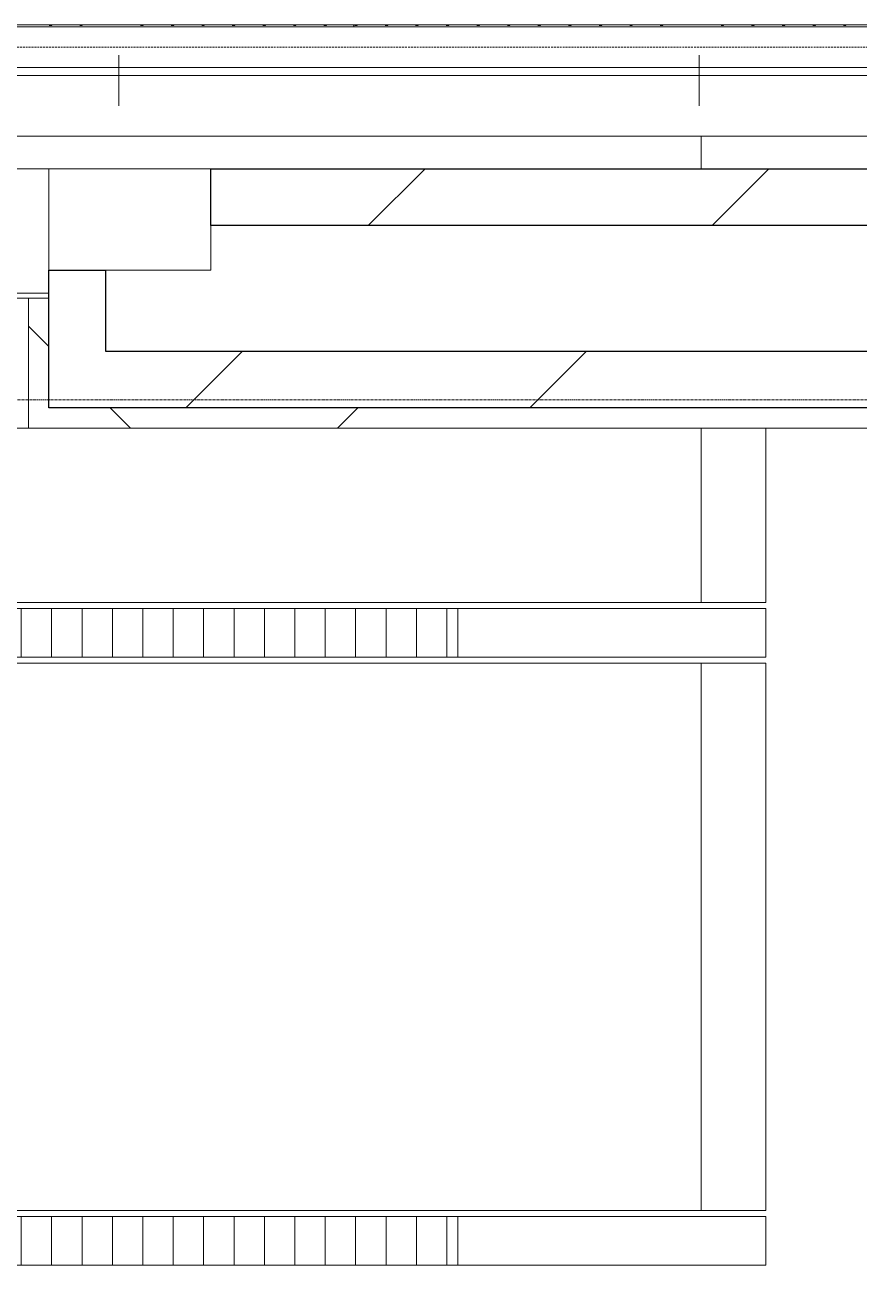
# Model space of a CAD drawing. Header units: millimetres. Extents: x 984 to 425800, y -34355 to 59419.
# Drawn here: x 388672 to 390731, y 34254 to 37314 of the extents above; entities that cross this region are included whole.
import ezdxf

# ---------------------------------------------------------------- set-up
doc = ezdxf.new("R2010")
doc.units = ezdxf.units.MM
doc.linetypes.add('DPA_Grid _ Level 100', pattern=[10, 5.5, -1.6, 1.3, -1.6])
doc.linetypes.add('DPA_Hidden 100', pattern=[7.2, 4.7, -2.5])
for name, color, linetype, lineweight in [('A-COLS-E', 1, 'Continuous', 9), ('A-DETL', 1, 'Continuous', 70), ('A-GENM', 1, 'Continuous', 9), ('A-GLAZ-CURT', 2, 'Continuous', 9), ('A-GLAZ-CWMG', 2, 'Continuous', 9), ('A-WALL', 5, 'Continuous', 9), ('A-WALL-FNSH', 2, 'Continuous', 9), ('A-WALL-PATT', 1, 'Continuous', 9), ('S-GRID', 251, 'Continuous', 9)]:
    doc.layers.add(name, color=color, linetype=linetype, lineweight=lineweight)
pattern_1 = [(45, (1017098.17, 0), (-424.26407, 424.26407), [])]
pattern_2 = [(45, (1017098.2, 0), (-1060.66, 1060.66), []), (135, (1017098.2, 0), (-1060.66, -1060.66), [])]

# ---------------------------------------------------------------- blocks, each defined once
blk = doc.blocks.new('DPA_CP_Entrance Louver Grill Vertical Z - Louver Grill Vertical Z-18398571-4110-01 GROUND LEVEL - REFLECTED CEILING PLAN')
at = {"layer": 'A-GLAZ-CURT'}
for p, q in [((-716.1, 0), (-716.1, -50)), ((-716.1, -50), (-716.1, 0)), ((716.1, -50), (716.1, 0)), ((716.1, 0), (716.1, -50)), ((-716.1, -50), (-716.1, -125)), ((-716.1, -125), (-716.1, -50)), ((-716.1, -50), (-716.1, -125)), ((-716.1, -125), (-716.1, -50)), ((716.1, -50), (716.1, -125)), ((716.1, -125), (716.1, -50)), ((716.1, -50), (716.1, -125)), ((716.1, -125), (716.1, -50)), ((-666.1, -200), (-668.1, -200)), ((668.1, -200), (666.1, -200))]:
    blk.add_line(p, q, dxfattribs=at)
blk = doc.blocks.new('GM_Louver Grill Vertical Z - Z Profile-V51-4110-01 GROUND LEVEL - REFLECTED CEILING PLAN')
at = {"layer": 'A-GENM'}
for p, q in [((46.4, -73), (40, -73)), ((40, -73), (40, -75)), ((40, -75), (40, -73)), ((40, -73), (46.4, -73)), ((40, -75), (50, -75)), ((50, -75), (40, -75))]:
    blk.add_line(p, q, dxfattribs=at)
blk = doc.blocks.new('GM_Louver Grill Vertical Z - Z Profile-V57-4110-01 GROUND LEVEL - REFLECTED CEILING PLAN')
at = {"layer": 'A-GENM'}
for p, q in [((46.4, -73), (40, -73)), ((40, -73), (40, -75)), ((40, -75), (40, -73)), ((40, -73), (46.4, -73)), ((40, -75), (47.9, -75)), ((50, -75), (40, -75)), ((47.9, -71.7), (50, -75))]:
    blk.add_line(p, q, dxfattribs=at)
blk = doc.blocks.new('DPA_Rectangular - 250 x 400 mm-11952625-4110-01 GROUND LEVEL - REFLECTED CEILING PLAN')
at = {"layer": 'A-COLS-E'}
for p, q in [((-200, -125), (-200, 125)), ((-200, 125), (200, 125)), ((200, 125), (200, -125)), ((200, -125), (-200, -125))]:
    blk.add_line(p, q, dxfattribs=at)
blk = doc.blocks.new('DPA_CP_Entrance Louver Grill Vertical Z - Louver Grill Vertical Z-18399026-4110-01 GROUND LEVEL - REFLECTED CEILING PLAN')
at = {"layer": 'A-GLAZ-CURT'}
for p, q in [((-716.1, 0), (-716.1, -50)), ((-716.1, -50), (-716.1, 0)), ((716.1, -50), (716.1, 0)), ((716.1, 0), (716.1, -50)), ((-716.1, -50), (-716.1, -125)), ((-716.1, -125), (-716.1, -50)), ((-716.1, -50), (-716.1, -125)), ((-716.1, -125), (-716.1, -50)), ((716.1, -50), (716.1, -125)), ((716.1, -125), (716.1, -50)), ((716.1, -50), (716.1, -125)), ((716.1, -125), (716.1, -50))]:
    blk.add_line(p, q, dxfattribs=at)
blk = doc.blocks.new('GM_Louver Grill Vertical Z - Z Profile-12047619-4110-01 GROUND LEVEL - REFLECTED CEILING PLAN')
at = {"layer": 'A-GENM'}
for p, q in [((40, -75), (50, -75)), ((50, -75), (40, -75))]:
    blk.add_line(p, q, dxfattribs=at)
blk = doc.blocks.new('GM_Louver Grill Vertical Z - Z Profile-V89-4110-01 GROUND LEVEL - REFLECTED CEILING PLAN')
at = {"layer": 'A-GENM'}
for p, q in [((40, -75), (47.9, -75)), ((47.9, -75), (40, -75))]:
    blk.add_line(p, q, dxfattribs=at)
blk = doc.blocks.new('System Panel - Entrance Glazed 12mm-11971013-4110-01 GROUND LEVEL - REFLECTED CEILING PLAN')
at = {"layer": 'A-GLAZ-CURT'}
for p, q in [((-550.2, -6), (-550.2, 6)), ((-550.2, 6), (550.2, 6)), ((550.2, 6), (550.2, -6)), ((550.2, -6), (-550.2, -6))]:
    blk.add_line(p, q, dxfattribs=at)
blk = doc.blocks.new('Rectangular Mullion - Entrance Louver Top-12064533-4110-01 GROUND LEVEL - REFLECTED CEILING PLAN')
at = {"layer": 'A-GLAZ-CWMG'}
for p, q in [((-629626.1, 37309), (-631058.3, 37309)), ((-631058.3, 37309), (-629626.1, 37309)), ((-631058.3, 37209), (-629626.1, 37209)), ((-631058.3, 37209), (-629626.1, 37209)), ((-631058.3, 37189), (-629626.1, 37189)), ((-631058.3, 37189), (-629626.1, 37189)), ((-631058.3, 37039), (-629626.1, 37039)), ((-631058.3, 37039), (-629626.1, 37039))]:
    blk.add_line(p, q, dxfattribs=at)
blk = doc.blocks.new('Rectangular Mullion - 50x200-12064535-4110-01 GROUND LEVEL - REFLECTED CEILING PLAN')
at = {"layer": 'A-GLAZ-CWMG'}
for p, q in [((-631058.3, 37314), (-629626.1, 37314)), ((-629626.1, 37314), (-631058.3, 37314))]:
    blk.add_line(p, q, dxfattribs=at)
blk = doc.blocks.new('DPA_CP_Metal Ceiling Luminaire - Linear Luminaire Entrance-V163-4110-01 GROUND LEVEL - REFLECTED CEILING PLAN')
at = {"layer": 'A-GLAZ-CURT'}
h = blk.add_hatch(dxfattribs=at)
h.set_pattern_fill('FP_20', color=256, style=0, pattern_type=2)
h.set_pattern_definition([(270, (-627736.53, 17847.804), (-75, -5e-15), [])])
h.paths.add_polyline_path([(-627357.4, 19254.1), (-627357.4, 19374.1), (-628557.4, 19374.1), (-628557.4, 19254.1)])
for p, q in [((-628557.4, 19374.1), (-627357.4, 19374.1)), ((-628557.4, 19254.1), (-628557.4, 19374.1)), ((-628557.4, 19374.1), (-628557.4, 19254.1)), ((-627357.4, 19374.1), (-628557.4, 19374.1)), ((-627357.4, 19374.1), (-627357.4, 19254.1)), ((-627357.4, 19254.1), (-627357.4, 19374.1)), ((-627357.4, 19254.1), (-628557.4, 19254.1)), ((-628557.4, 19254.1), (-627357.4, 19254.1))]:
    blk.add_line(p, q, dxfattribs=at)
blk = doc.blocks.new('DPA_CP_Metal Ceiling Panel - Vertical Panel Entrance-12707632-4110-01 GROUND LEVEL - REFLECTED CEILING PLAN')
at = {"layer": 'A-GLAZ-CURT'}
for p, q in [((-627357.4, 19374.1), (-627357.4, 19254.1)), ((-627357.4, 19374.1), (-626597.4, 19374.1)), ((-627357.4, 19374.1), (-626597.4, 19374.1)), ((-627357.4, 19254.1), (-627357.4, 19374.1)), ((-627357.4, 19374.1), (-627357.4, 19254.1)), ((-626597.4, 19374.1), (-627357.4, 19374.1)), ((-626597.4, 19374.1), (-626597.4, 19254.1)), ((-626597.4, 19374.1), (-626597.4, 19254.1)), ((-626597.4, 19254.1), (-626597.4, 19374.1)), ((-627357.4, 19254.1), (-626597.4, 19254.1)), ((-626597.4, 19254.1), (-627357.4, 19254.1)), ((-627357.4, 19254.1), (-626597.4, 19254.1))]:
    blk.add_line(p, q, dxfattribs=at)
blk = doc.blocks.new('System Panel - DPA-AR_Metal Ceiling Rectangular Panel-12707630-4110-01 GROUND LEVEL - REFLECTED CEILING PLAN')
at = {"layer": 'A-GLAZ-CURT'}
for p, q in [((-626757.4, 19389.1), (-626757.4, 20739.1)), ((-626757.4, 20739.1), (-626597.4, 20739.1)), ((-626597.4, 20739.1), (-626757.4, 20739.1)), ((-626757.4, 20739.1), (-626757.4, 19389.1)), ((-626597.4, 20739.1), (-626597.4, 19389.1)), ((-626597.4, 19389.1), (-626597.4, 20739.1)), ((-626597.4, 19389.1), (-626757.4, 19389.1)), ((-626757.4, 19389.1), (-626597.4, 19389.1))]:
    blk.add_line(p, q, dxfattribs=at)
blk = doc.blocks.new('System Panel - DPA-AR_Metal Ceiling Rectangular Panel-V131-4110-01 GROUND LEVEL - REFLECTED CEILING PLAN')
at = {"layer": 'A-GLAZ-CURT'}
for p, q in [((-679507.4, -14683), (-680857.4, -14683)), ((-680857.4, -14683), (-680857.4, -17083)), ((-680857.4, -17083), (-680857.4, -14683)), ((-680857.4, -14683), (-679507.4, -14683)), ((-679507.4, -17083), (-679507.4, -14683)), ((-679507.4, -14683), (-679507.4, -17083)), ((-680857.4, -17083), (-679507.4, -17083)), ((-679507.4, -17083), (-680857.4, -17083))]:
    blk.add_line(p, q, dxfattribs=at)
blk = doc.blocks.new('System Panel - DPA-AR_Metal Ceiling Rectangular Panel-12708349-4110-01 GROUND LEVEL - REFLECTED CEILING PLAN')
at = {"layer": 'A-GLAZ-CURT'}
for p, q in [((-626757.4, 35889.1), (-626757.4, 36319)), ((-626757.4, 36319), (-626597.4, 36319)), ((-626597.4, 36319), (-626757.4, 36319)), ((-626757.4, 36319), (-626757.4, 35889.1)), ((-626597.4, 36319), (-626597.4, 35889.1)), ((-626597.4, 35889.1), (-626597.4, 36319)), ((-626597.4, 35889.1), (-626757.4, 35889.1)), ((-626757.4, 35889.1), (-626597.4, 35889.1))]:
    blk.add_line(p, q, dxfattribs=at)
blk = doc.blocks.new('System Panel - DPA-AR_Metal Ceiling Rectangular Panel-12708351-4110-01 GROUND LEVEL - REFLECTED CEILING PLAN')
at = {"layer": 'A-GLAZ-CURT'}
for p, q in [((-629157.4, 35889.1), (-629157.4, 36319)), ((-629157.4, 36319), (-626757.4, 36319)), ((-626757.4, 36319), (-629157.4, 36319)), ((-629157.4, 36319), (-629157.4, 35889.1)), ((-626757.4, 36319), (-626757.4, 35889.1)), ((-626757.4, 35889.1), (-626757.4, 36319)), ((-626757.4, 35889.1), (-629157.4, 35889.1)), ((-629157.4, 35889.1), (-626757.4, 35889.1))]:
    blk.add_line(p, q, dxfattribs=at)
blk = doc.blocks.new('System Panel - DPA-AR_Metal Ceiling Rectangular Panel-16088663-4110-01 GROUND LEVEL - REFLECTED CEILING PLAN')
at = {"layer": 'A-GLAZ-CURT'}
for p, q in [((-629157.4, 36652), (-629157.4, 37039)), ((-629157.4, 37039), (-626757.4, 37039)), ((-626757.4, 37039), (-629157.4, 37039)), ((-629157.4, 37039), (-629157.4, 36652)), ((-626757.4, 37039), (-626757.4, 36959)), ((-626757.4, 36959), (-626757.4, 37039)), ((-626757.4, 36959), (-629116.9, 36959)), ((-629116.9, 36959), (-629116.9, 36652)), ((-629116.9, 36652), (-629116.9, 36959)), ((-629116.9, 36959), (-626757.4, 36959)), ((-629157.4, 36459), (-629157.4, 36640)), ((-629157.4, 36640), (-629157.4, 36459)), ((-629116.9, 36640), (-629116.9, 36459)), ((-629116.9, 36459), (-629116.9, 36640)), ((-629116.9, 36459), (-629157.4, 36459)), ((-629157.4, 36459), (-629116.9, 36459))]:
    blk.add_line(p, q, dxfattribs=at)
blk = doc.blocks.new('System Panel - DPA-AR_Metal Ceiling Rectangular Panel-16088886-4110-01 GROUND LEVEL - REFLECTED CEILING PLAN')
at = {"layer": 'A-GLAZ-CURT'}
for p, q in [((-626757.4, 36959), (-626757.4, 37039)), ((-626757.4, 37039), (-625067.4, 37039)), ((-625067.4, 37039), (-626757.4, 37039)), ((-626757.4, 37039), (-626757.4, 36959)), ((-625067.4, 37039), (-625067.4, 36959)), ((-625067.4, 36959), (-625067.4, 37039)), ((-625067.4, 36959), (-626757.4, 36959)), ((-626757.4, 36959), (-625067.4, 36959))]:
    blk.add_line(p, q, dxfattribs=at)

msp = doc.modelspace()

# ---------------------------------------------------------------- hatches: boundary and pattern name
at = {"layer": 'A-WALL-PATT'}
h = msp.add_hatch(dxfattribs=at)
h.set_pattern_fill('FP_2', color=256, style=0, pattern_type=2)
h.set_pattern_definition(pattern_1)
h.paths.add_polyline_path([(390210.6, 36819), (391300.8, 36819), (391300.8, 36959), (389131.3, 36959), (389131.3, 36819)])
h = msp.add_hatch(dxfattribs=at)
h.set_pattern_fill('FP_7', color=256, style=0, pattern_type=2)
h.set_pattern_definition(pattern_2)
h.paths.add_polyline_path([(388731.3, 36369), (388731.3, 36640), (388681.3, 36640), (388681.3, 36369)])
h = msp.add_hatch(dxfattribs=at)
h.set_pattern_fill('FP_2', color=256, style=0, pattern_type=2)
h.set_pattern_definition(pattern_1)
h.paths.add_polyline_path([(391300.8, 36369), (391300.8, 36509), (388871.3, 36509), (388871.3, 36369), (390210.6, 36369)])
h = msp.add_hatch(dxfattribs=at)
h.set_pattern_fill('FP_7', color=256, style=0, pattern_type=2)
h.set_pattern_definition(pattern_2)
h.paths.add_polyline_path([(390210.6, 36319), (391250.8, 36319), (391250.8, 36369), (388681.3, 36369), (388681.3, 36319)])

# ---------------------------------------------------------------- linework, layer by layer
at = {"layer": 'A-DETL', "linetype": 'DPA_Hidden 100', "lineweight": 9}
msp.add_line((393380.8, 37259), (383280.8, 37259), dxfattribs=at)
at = {"layer": 'A-WALL', "color": 7, "lineweight": 25}
for p, q in [((389131.3, 36959), (391300.8, 36959)), ((389131.3, 36819), (389131.3, 36959)), ((391300.8, 36819), (389131.3, 36819)), ((388731.3, 36369), (388731.3, 36709)), ((388731.3, 36709), (388871.3, 36709)), ((388871.3, 36709), (388871.3, 36509)), ((388871.3, 36509), (391300.8, 36509)), ((388871.3, 36369), (388731.3, 36369)), ((391300.8, 36369), (388871.3, 36369))]:
    msp.add_line(p, q, dxfattribs=at)
at = {"layer": 'A-WALL-FNSH', "color": 250}
for p, q in [((388681.3, 36369), (388681.3, 36640)), ((388681.3, 36640), (388731.3, 36640)), ((388731.3, 36640), (388731.3, 36369)), ((388681.3, 36319), (388681.3, 36369)), ((388731.3, 36369), (391250.8, 36369)), ((391250.8, 36319), (388681.3, 36319))]:
    msp.add_line(p, q, dxfattribs=at)
at = {"layer": 'S-GRID', "linetype": 'DPA_Grid _ Level 100'}
msp.add_line((340815.8, 36389), (415577.1, 36389), dxfattribs=at)

# ---------------------------------------------------------------- block references
at = {"layer": 'A-COLS-E'}
msp.add_blockref('DPA_Rectangular - 250 x 400 mm-11952625-4110-01 GROUND LEVEL - REFLECTED CEILING PLAN', (388931.3, 36834), dxfattribs=at)
at = {"layer": 'A-GENM', "rotation": 180}
for name, p in [('GM_Louver Grill Vertical Z - Z Profile-V51-4110-01 GROUND LEVEL - REFLECTED CEILING PLAN', (388778.8, 37239)), ('GM_Louver Grill Vertical Z - Z Profile-12047619-4110-01 GROUND LEVEL - REFLECTED CEILING PLAN', (388778.8, 37239)), ('GM_Louver Grill Vertical Z - Z Profile-V51-4110-01 GROUND LEVEL - REFLECTED CEILING PLAN', (388854.2, 37239)), ('GM_Louver Grill Vertical Z - Z Profile-12047619-4110-01 GROUND LEVEL - REFLECTED CEILING PLAN', (388854.2, 37239)), ('GM_Louver Grill Vertical Z - Z Profile-V51-4110-01 GROUND LEVEL - REFLECTED CEILING PLAN', (389004.2, 37239)), ('GM_Louver Grill Vertical Z - Z Profile-12047619-4110-01 GROUND LEVEL - REFLECTED CEILING PLAN', (389004.2, 37239)), ('GM_Louver Grill Vertical Z - Z Profile-V51-4110-01 GROUND LEVEL - REFLECTED CEILING PLAN', (389079.6, 37239)), ('GM_Louver Grill Vertical Z - Z Profile-12047619-4110-01 GROUND LEVEL - REFLECTED CEILING PLAN', (389079.6, 37239)), ('GM_Louver Grill Vertical Z - Z Profile-V51-4110-01 GROUND LEVEL - REFLECTED CEILING PLAN', (389155.1, 37239)), ('GM_Louver Grill Vertical Z - Z Profile-12047619-4110-01 GROUND LEVEL - REFLECTED CEILING PLAN', (389155.1, 37239)), ('GM_Louver Grill Vertical Z - Z Profile-V51-4110-01 GROUND LEVEL - REFLECTED CEILING PLAN', (389230.5, 37239)), ('GM_Louver Grill Vertical Z - Z Profile-12047619-4110-01 GROUND LEVEL - REFLECTED CEILING PLAN', (389230.5, 37239)), ('GM_Louver Grill Vertical Z - Z Profile-V51-4110-01 GROUND LEVEL - REFLECTED CEILING PLAN', (389305.9, 37239)), ('GM_Louver Grill Vertical Z - Z Profile-12047619-4110-01 GROUND LEVEL - REFLECTED CEILING PLAN', (389305.9, 37239)), ('GM_Louver Grill Vertical Z - Z Profile-V51-4110-01 GROUND LEVEL - REFLECTED CEILING PLAN', (389381.3, 37239)), ('GM_Louver Grill Vertical Z - Z Profile-12047619-4110-01 GROUND LEVEL - REFLECTED CEILING PLAN', (389381.3, 37239)), ('GM_Louver Grill Vertical Z - Z Profile-V51-4110-01 GROUND LEVEL - REFLECTED CEILING PLAN', (389456.8, 37239)), ('GM_Louver Grill Vertical Z - Z Profile-12047619-4110-01 GROUND LEVEL - REFLECTED CEILING PLAN', (389456.8, 37239)), ('GM_Louver Grill Vertical Z - Z Profile-V57-4110-01 GROUND LEVEL - REFLECTED CEILING PLAN', (389532.2, 37239)), ('GM_Louver Grill Vertical Z - Z Profile-V89-4110-01 GROUND LEVEL - REFLECTED CEILING PLAN', (389532.2, 37239)), ('GM_Louver Grill Vertical Z - Z Profile-V51-4110-01 GROUND LEVEL - REFLECTED CEILING PLAN', (389607.6, 37239)), ('GM_Louver Grill Vertical Z - Z Profile-12047619-4110-01 GROUND LEVEL - REFLECTED CEILING PLAN', (389607.6, 37239)), ('GM_Louver Grill Vertical Z - Z Profile-V51-4110-01 GROUND LEVEL - REFLECTED CEILING PLAN', (389683, 37239)), ('GM_Louver Grill Vertical Z - Z Profile-12047619-4110-01 GROUND LEVEL - REFLECTED CEILING PLAN', (389683, 37239)), ('GM_Louver Grill Vertical Z - Z Profile-V51-4110-01 GROUND LEVEL - REFLECTED CEILING PLAN', (389758.5, 37239)), ('GM_Louver Grill Vertical Z - Z Profile-12047619-4110-01 GROUND LEVEL - REFLECTED CEILING PLAN', (389758.5, 37239)), ('GM_Louver Grill Vertical Z - Z Profile-V51-4110-01 GROUND LEVEL - REFLECTED CEILING PLAN', (389833.9, 37239)), ('GM_Louver Grill Vertical Z - Z Profile-12047619-4110-01 GROUND LEVEL - REFLECTED CEILING PLAN', (389833.9, 37239)), ('GM_Louver Grill Vertical Z - Z Profile-V51-4110-01 GROUND LEVEL - REFLECTED CEILING PLAN', (389909.3, 37239)), ('GM_Louver Grill Vertical Z - Z Profile-12047619-4110-01 GROUND LEVEL - REFLECTED CEILING PLAN', (389909.3, 37239)), ('GM_Louver Grill Vertical Z - Z Profile-V51-4110-01 GROUND LEVEL - REFLECTED CEILING PLAN', (389984.7, 37239)), ('GM_Louver Grill Vertical Z - Z Profile-12047619-4110-01 GROUND LEVEL - REFLECTED CEILING PLAN', (389984.7, 37239)), ('GM_Louver Grill Vertical Z - Z Profile-V51-4110-01 GROUND LEVEL - REFLECTED CEILING PLAN', (390060.1, 37239)), ('GM_Louver Grill Vertical Z - Z Profile-12047619-4110-01 GROUND LEVEL - REFLECTED CEILING PLAN', (390060.1, 37239)), ('GM_Louver Grill Vertical Z - Z Profile-V51-4110-01 GROUND LEVEL - REFLECTED CEILING PLAN', (390135.6, 37239)), ('GM_Louver Grill Vertical Z - Z Profile-12047619-4110-01 GROUND LEVEL - REFLECTED CEILING PLAN', (390135.6, 37239)), ('GM_Louver Grill Vertical Z - Z Profile-V51-4110-01 GROUND LEVEL - REFLECTED CEILING PLAN', (390211, 37239)), ('GM_Louver Grill Vertical Z - Z Profile-12047619-4110-01 GROUND LEVEL - REFLECTED CEILING PLAN', (390211, 37239)), ('GM_Louver Grill Vertical Z - Z Profile-V51-4110-01 GROUND LEVEL - REFLECTED CEILING PLAN', (390286.4, 37239)), ('GM_Louver Grill Vertical Z - Z Profile-12047619-4110-01 GROUND LEVEL - REFLECTED CEILING PLAN', (390286.4, 37239)), ('GM_Louver Grill Vertical Z - Z Profile-V51-4110-01 GROUND LEVEL - REFLECTED CEILING PLAN', (390436.4, 37239)), ('GM_Louver Grill Vertical Z - Z Profile-12047619-4110-01 GROUND LEVEL - REFLECTED CEILING PLAN', (390436.4, 37239)), ('GM_Louver Grill Vertical Z - Z Profile-V51-4110-01 GROUND LEVEL - REFLECTED CEILING PLAN', (390511.8, 37239)), ('GM_Louver Grill Vertical Z - Z Profile-12047619-4110-01 GROUND LEVEL - REFLECTED CEILING PLAN', (390511.8, 37239)), ('GM_Louver Grill Vertical Z - Z Profile-V51-4110-01 GROUND LEVEL - REFLECTED CEILING PLAN', (390587.3, 37239)), ('GM_Louver Grill Vertical Z - Z Profile-12047619-4110-01 GROUND LEVEL - REFLECTED CEILING PLAN', (390587.3, 37239)), ('GM_Louver Grill Vertical Z - Z Profile-V51-4110-01 GROUND LEVEL - REFLECTED CEILING PLAN', (390662.7, 37239)), ('GM_Louver Grill Vertical Z - Z Profile-12047619-4110-01 GROUND LEVEL - REFLECTED CEILING PLAN', (390662.7, 37239)), ('GM_Louver Grill Vertical Z - Z Profile-V51-4110-01 GROUND LEVEL - REFLECTED CEILING PLAN', (390738.1, 37239)), ('GM_Louver Grill Vertical Z - Z Profile-12047619-4110-01 GROUND LEVEL - REFLECTED CEILING PLAN', (390738.1, 37239))]:
    msp.add_blockref(name, p, dxfattribs=at)
at = {"layer": 'A-GLAZ-CURT', "rotation": 180}
for name, p in [('DPA_CP_Entrance Louver Grill Vertical Z - Louver Grill Vertical Z-18398571-4110-01 GROUND LEVEL - REFLECTED CEILING PLAN', (388188.1, 37114)), ('DPA_CP_Entrance Louver Grill Vertical Z - Louver Grill Vertical Z-18398571-4110-01 GROUND LEVEL - REFLECTED CEILING PLAN', (389620.3, 37114)), ('DPA_CP_Entrance Louver Grill Vertical Z - Louver Grill Vertical Z-18398571-4110-01 GROUND LEVEL - REFLECTED CEILING PLAN', (391052.5, 37114)), ('DPA_CP_Entrance Louver Grill Vertical Z - Louver Grill Vertical Z-18399026-4110-01 GROUND LEVEL - REFLECTED CEILING PLAN', (388188.1, 37114)), ('DPA_CP_Entrance Louver Grill Vertical Z - Louver Grill Vertical Z-18399026-4110-01 GROUND LEVEL - REFLECTED CEILING PLAN', (389620.3, 37114)), ('DPA_CP_Entrance Louver Grill Vertical Z - Louver Grill Vertical Z-18399026-4110-01 GROUND LEVEL - REFLECTED CEILING PLAN', (391052.5, 37114))]:
    msp.add_blockref(name, p, dxfattribs=at)
at = {"layer": 'A-GLAZ-CURT'}
for name, p in [('System Panel - DPA-AR_Metal Ceiling Rectangular Panel-16088663-4110-01 GROUND LEVEL - REFLECTED CEILING PLAN', (1017098.2, 0)), ('System Panel - DPA-AR_Metal Ceiling Rectangular Panel-16088886-4110-01 GROUND LEVEL - REFLECTED CEILING PLAN', (1017098.2, 0)), ('System Panel - Entrance Glazed 12mm-11971013-4110-01 GROUND LEVEL - REFLECTED CEILING PLAN', (388181, 36646)), ('System Panel - DPA-AR_Metal Ceiling Rectangular Panel-12708351-4110-01 GROUND LEVEL - REFLECTED CEILING PLAN', (1017098.2, 0)), ('System Panel - DPA-AR_Metal Ceiling Rectangular Panel-12708349-4110-01 GROUND LEVEL - REFLECTED CEILING PLAN', (1017098.2, 0)), ('DPA_CP_Metal Ceiling Luminaire - Linear Luminaire Entrance-V163-4110-01 GROUND LEVEL - REFLECTED CEILING PLAN', (1017098.2, 16500)), ('DPA_CP_Metal Ceiling Panel - Vertical Panel Entrance-12707632-4110-01 GROUND LEVEL - REFLECTED CEILING PLAN', (1017098.2, 16500)), ('System Panel - DPA-AR_Metal Ceiling Rectangular Panel-12707630-4110-01 GROUND LEVEL - REFLECTED CEILING PLAN', (1017098.2, 15000)), ('DPA_CP_Metal Ceiling Luminaire - Linear Luminaire Entrance-V163-4110-01 GROUND LEVEL - REFLECTED CEILING PLAN', (1017098.2, 15000)), ('DPA_CP_Metal Ceiling Panel - Vertical Panel Entrance-12707632-4110-01 GROUND LEVEL - REFLECTED CEILING PLAN', (1017098.2, 15000))]:
    msp.add_blockref(name, p, dxfattribs=at)
at = {"layer": 'A-GLAZ-CURT', "extrusion": (0, 0, -1), "rotation": 269.9999999999996}
msp.add_blockref('System Panel - DPA-AR_Metal Ceiling Rectangular Panel-V131-4110-01 GROUND LEVEL - REFLECTED CEILING PLAN', (-373257.8, -645118.2), dxfattribs=at)
at = {"layer": 'A-GLAZ-CWMG'}
for name, p in [('Rectangular Mullion - 50x200-12064535-4110-01 GROUND LEVEL - REFLECTED CEILING PLAN', (1018530.4, 0)), ('Rectangular Mullion - Entrance Louver Top-12064533-4110-01 GROUND LEVEL - REFLECTED CEILING PLAN', (1018530.4, 0)), ('Rectangular Mullion - 50x200-12064535-4110-01 GROUND LEVEL - REFLECTED CEILING PLAN', (1019962.6, 0)), ('Rectangular Mullion - Entrance Louver Top-12064533-4110-01 GROUND LEVEL - REFLECTED CEILING PLAN', (1019962.6, 0)), ('Rectangular Mullion - 50x200-12064535-4110-01 GROUND LEVEL - REFLECTED CEILING PLAN', (1021394.7, 0)), ('Rectangular Mullion - Entrance Louver Top-12064533-4110-01 GROUND LEVEL - REFLECTED CEILING PLAN', (1021394.7, 0))]:
    msp.add_blockref(name, p, dxfattribs=at)

doc.saveas('drawing.dxf')
